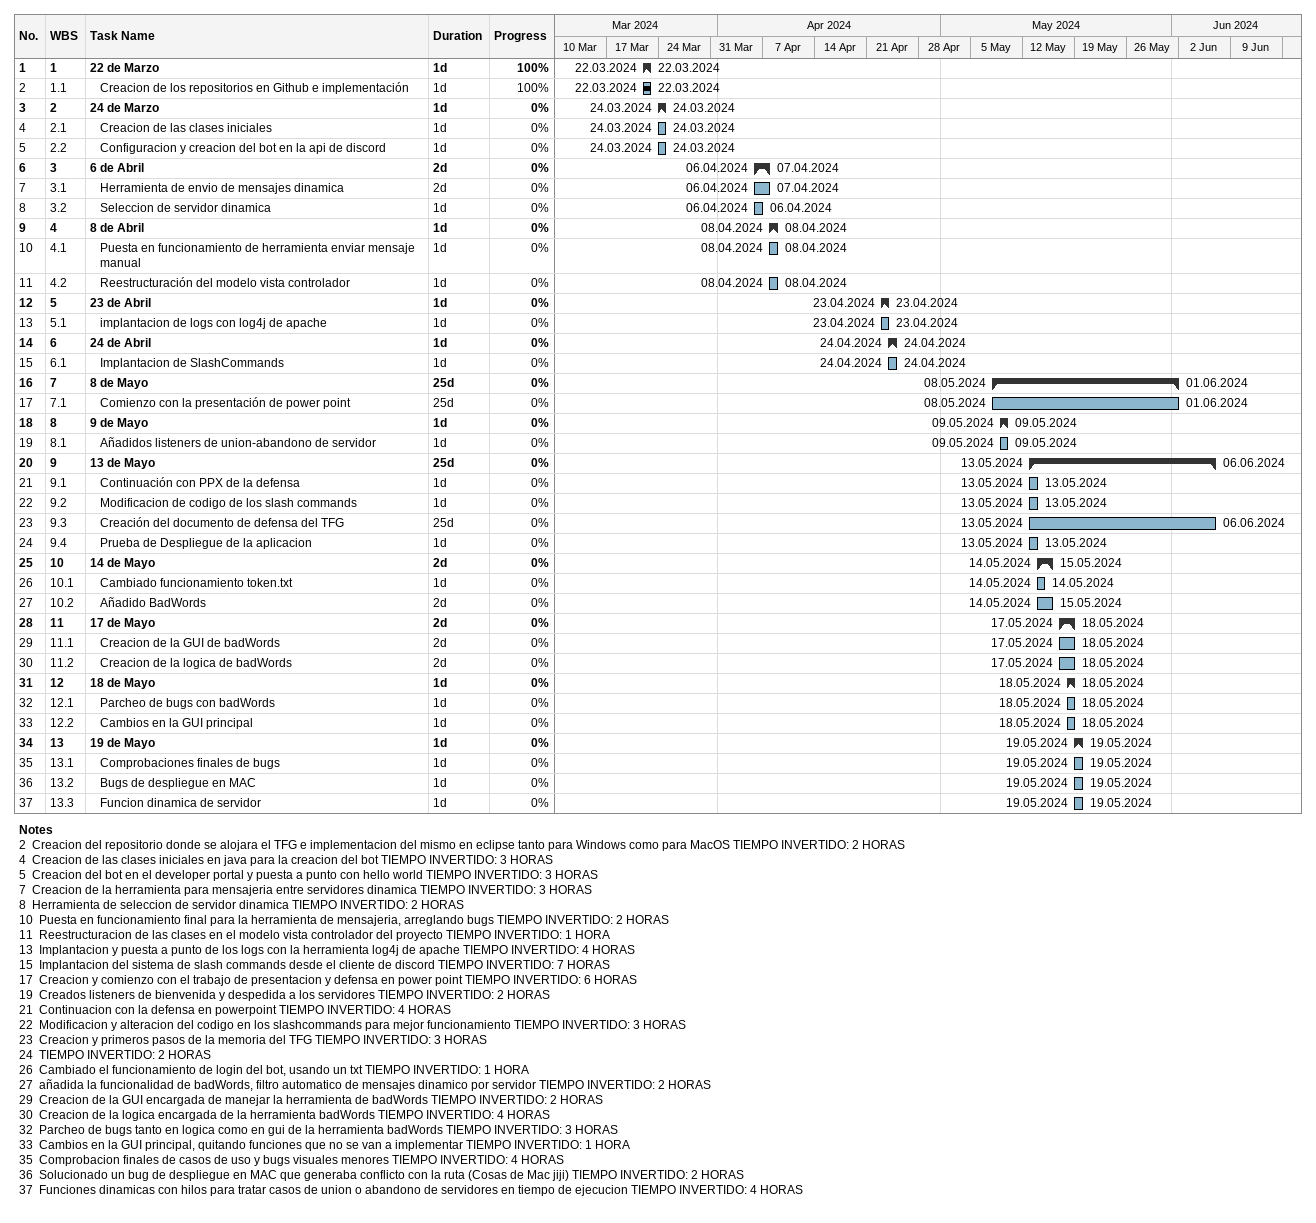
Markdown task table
| ID | WBS | Task | Duration | Start | Finish | % complete |
|---|---|---|---|---|---|---|
| 1 | 1 | **22 de Marzo** | 1d | 2024-03-22 | 2024-03-22 | 100 |
| 2 | 1.1 | Creacion de los repositorios en Github e implementación | 1d | 2024-03-22 | 2024-03-22 | 100 |
| 3 | 2 | **24 de Marzo** | 1d | 2024-03-24 | 2024-03-24 | 0 |
| 4 | 2.1 | Creacion de las clases iniciales | 1d | 2024-03-24 | 2024-03-24 | 0 |
| 5 | 2.2 | Configuracion y creacion del bot en la api de discord | 1d | 2024-03-24 | 2024-03-24 | 0 |
| 6 | 3 | **6 de Abril** | 2d | 2024-04-06 | 2024-04-07 | 0 |
| 7 | 3.1 | Herramienta de envio de mensajes dinamica | 2d | 2024-04-06 | 2024-04-07 | 0 |
| 8 | 3.2 | Seleccion de servidor dinamica | 1d | 2024-04-06 | 2024-04-06 | 0 |
| 9 | 4 | **8 de Abril** | 1d | 2024-04-08 | 2024-04-08 | 0 |
| 10 | 4.1 | Puesta en funcionamiento de herramienta enviar mensaje manual | 1d | 2024-04-08 | 2024-04-08 | 0 |
| 11 | 4.2 | Reestructuración del modelo vista controlador | 1d | 2024-04-08 | 2024-04-08 | 0 |
| 12 | 5 | **23 de Abril** | 1d | 2024-04-23 | 2024-04-23 | 0 |
| 13 | 5.1 | implantacion de logs con log4j de apache | 1d | 2024-04-23 | 2024-04-23 | 0 |
| 14 | 6 | **24 de Abril** | 1d | 2024-04-24 | 2024-04-24 | 0 |
| 15 | 6.1 | Implantacion de SlashCommands | 1d | 2024-04-24 | 2024-04-24 | 0 |
| 16 | 7 | **8 de Mayo** | 25d | 2024-05-08 | 2024-06-01 | 0 |
| 17 | 7.1 | Comienzo con la presentación de power point | 25d | 2024-05-08 | 2024-06-01 | 0 |
| 18 | 8 | **9 de Mayo** | 1d | 2024-05-09 | 2024-05-09 | 0 |
| 19 | 8.1 | Añadidos listeners de union-abandono de servidor | 1d | 2024-05-09 | 2024-05-09 | 0 |
| 20 | 9 | **13 de Mayo** | 25d | 2024-05-13 | 2024-06-06 | 0 |
| 21 | 9.1 | Continuación con PPX de la defensa | 1d | 2024-05-13 | 2024-05-13 | 0 |
| 22 | 9.2 | Modificacion de codigo de los slash commands | 1d | 2024-05-13 | 2024-05-13 | 0 |
| 23 | 9.3 | Creación del documento de defensa del TFG | 25d | 2024-05-13 | 2024-06-06 | 0 |
| 24 | 9.4 | Prueba de Despliegue de la aplicacion | 1d | 2024-05-13 | 2024-05-13 | 0 |
| 25 | 10 | **14 de Mayo** | 2d | 2024-05-14 | 2024-05-15 | 0 |
| 26 | 10.1 | Cambiado funcionamiento token.txt | 1d | 2024-05-14 | 2024-05-14 | 0 |
| 27 | 10.2 | Añadido BadWords | 2d | 2024-05-14 | 2024-05-15 | 0 |
| 28 | 11 | **17 de Mayo** | 2d | 2024-05-17 | 2024-05-18 | 0 |
| 29 | 11.1 | Creacion de la GUI de badWords | 2d | 2024-05-17 | 2024-05-18 | 0 |
| 30 | 11.2 | Creacion de la logica de badWords | 2d | 2024-05-17 | 2024-05-18 | 0 |
| 31 | 12 | **18 de Mayo** | 1d | 2024-05-18 | 2024-05-18 | 0 |
| 32 | 12.1 | Parcheo de bugs con badWords | 1d | 2024-05-18 | 2024-05-18 | 0 |
| 33 | 12.2 | Cambios en la GUI principal | 1d | 2024-05-18 | 2024-05-18 | 0 |
| 34 | 13 | **19 de Mayo** | 1d | 2024-05-19 | 2024-05-19 | 0 |
| 35 | 13.1 | Comprobaciones finales de bugs | 1d | 2024-05-19 | 2024-05-19 | 0 |
| 36 | 13.2 | Bugs de despliegue en MAC | 1d | 2024-05-19 | 2024-05-19 | 0 |
| 37 | 13.3 | Funcion dinamica de servidor | 1d | 2024-05-19 | 2024-05-19 | 0 |

Notes
- 2: Creacion del repositorio donde se alojara el TFG e implementacion del mismo en eclipse tanto para Windows como para MacOS TIEMPO INVERTIDO: 2 HORAS
- 4: Creacion de las clases iniciales en java para la creacion del bot TIEMPO INVERTIDO: 3 HORAS
- 5: Creacion del bot en el developer portal y puesta a punto con hello world TIEMPO INVERTIDO: 3 HORAS
- 7: Creacion de la herramienta para mensajeria entre servidores dinamica TIEMPO INVERTIDO: 3 HORAS
- 8: Herramienta de seleccion de servidor dinamica TIEMPO INVERTIDO: 2 HORAS
- 10: Puesta en funcionamiento final para la herramienta de mensajeria, arreglando bugs TIEMPO INVERTIDO: 2 HORAS
- 11: Reestructuracion de las clases en el modelo vista controlador del proyecto TIEMPO INVERTIDO: 1 HORA
- 13: Implantacion y puesta a punto de los logs con la herramienta log4j de apache TIEMPO INVERTIDO: 4 HORAS
- 15: Implantacion del sistema de slash commands desde el cliente de discord TIEMPO INVERTIDO: 7 HORAS
- 17: Creacion y comienzo con el trabajo de presentacion y defensa en power point TIEMPO INVERTIDO: 6 HORAS
- 19: Creados listeners de bienvenida y despedida a los servidores TIEMPO INVERTIDO: 2 HORAS
- 21: Continuacion con la defensa en powerpoint TIEMPO INVERTIDO: 4 HORAS
- 22: Modificacion y alteracion del codigo en los slashcommands para mejor funcionamiento TIEMPO INVERTIDO: 3 HORAS
- 23: Creacion y primeros pasos de la memoria del TFG TIEMPO INVERTIDO: 3 HORAS
- 24: TIEMPO INVERTIDO: 2 HORAS
- 26: Cambiado el funcionamiento de login del bot, usando un txt TIEMPO INVERTIDO: 1 HORA
- 27: añadida la funcionalidad de badWords, filtro automatico de mensajes dinamico por servidor TIEMPO INVERTIDO: 2 HORAS
- 29: Creacion de la GUI encargada de manejar la herramienta de badWords TIEMPO INVERTIDO: 2 HORAS
- 30: Creacion de la logica encargada de la herramienta badWords TIEMPO INVERTIDO: 4 HORAS
- 32: Parcheo de bugs tanto en logica como en gui de la herramienta badWords TIEMPO INVERTIDO: 3 HORAS
- 33: Cambios en la GUI principal, quitando funciones que no se van a implementar TIEMPO INVERTIDO: 1 HORA
- 35: Comprobacion finales de casos de uso y bugs visuales menores TIEMPO INVERTIDO: 4 HORAS
- 36: Solucionado un bug de despliegue en MAC que generaba conflicto con la ruta (Cosas de Mac jiji) TIEMPO INVERTIDO: 2 HORAS
- 37: Funciones dinamicas con hilos para tratar casos de union o abandono de servidores en tiempo de ejecucion TIEMPO INVERTIDO: 4 HORAS
